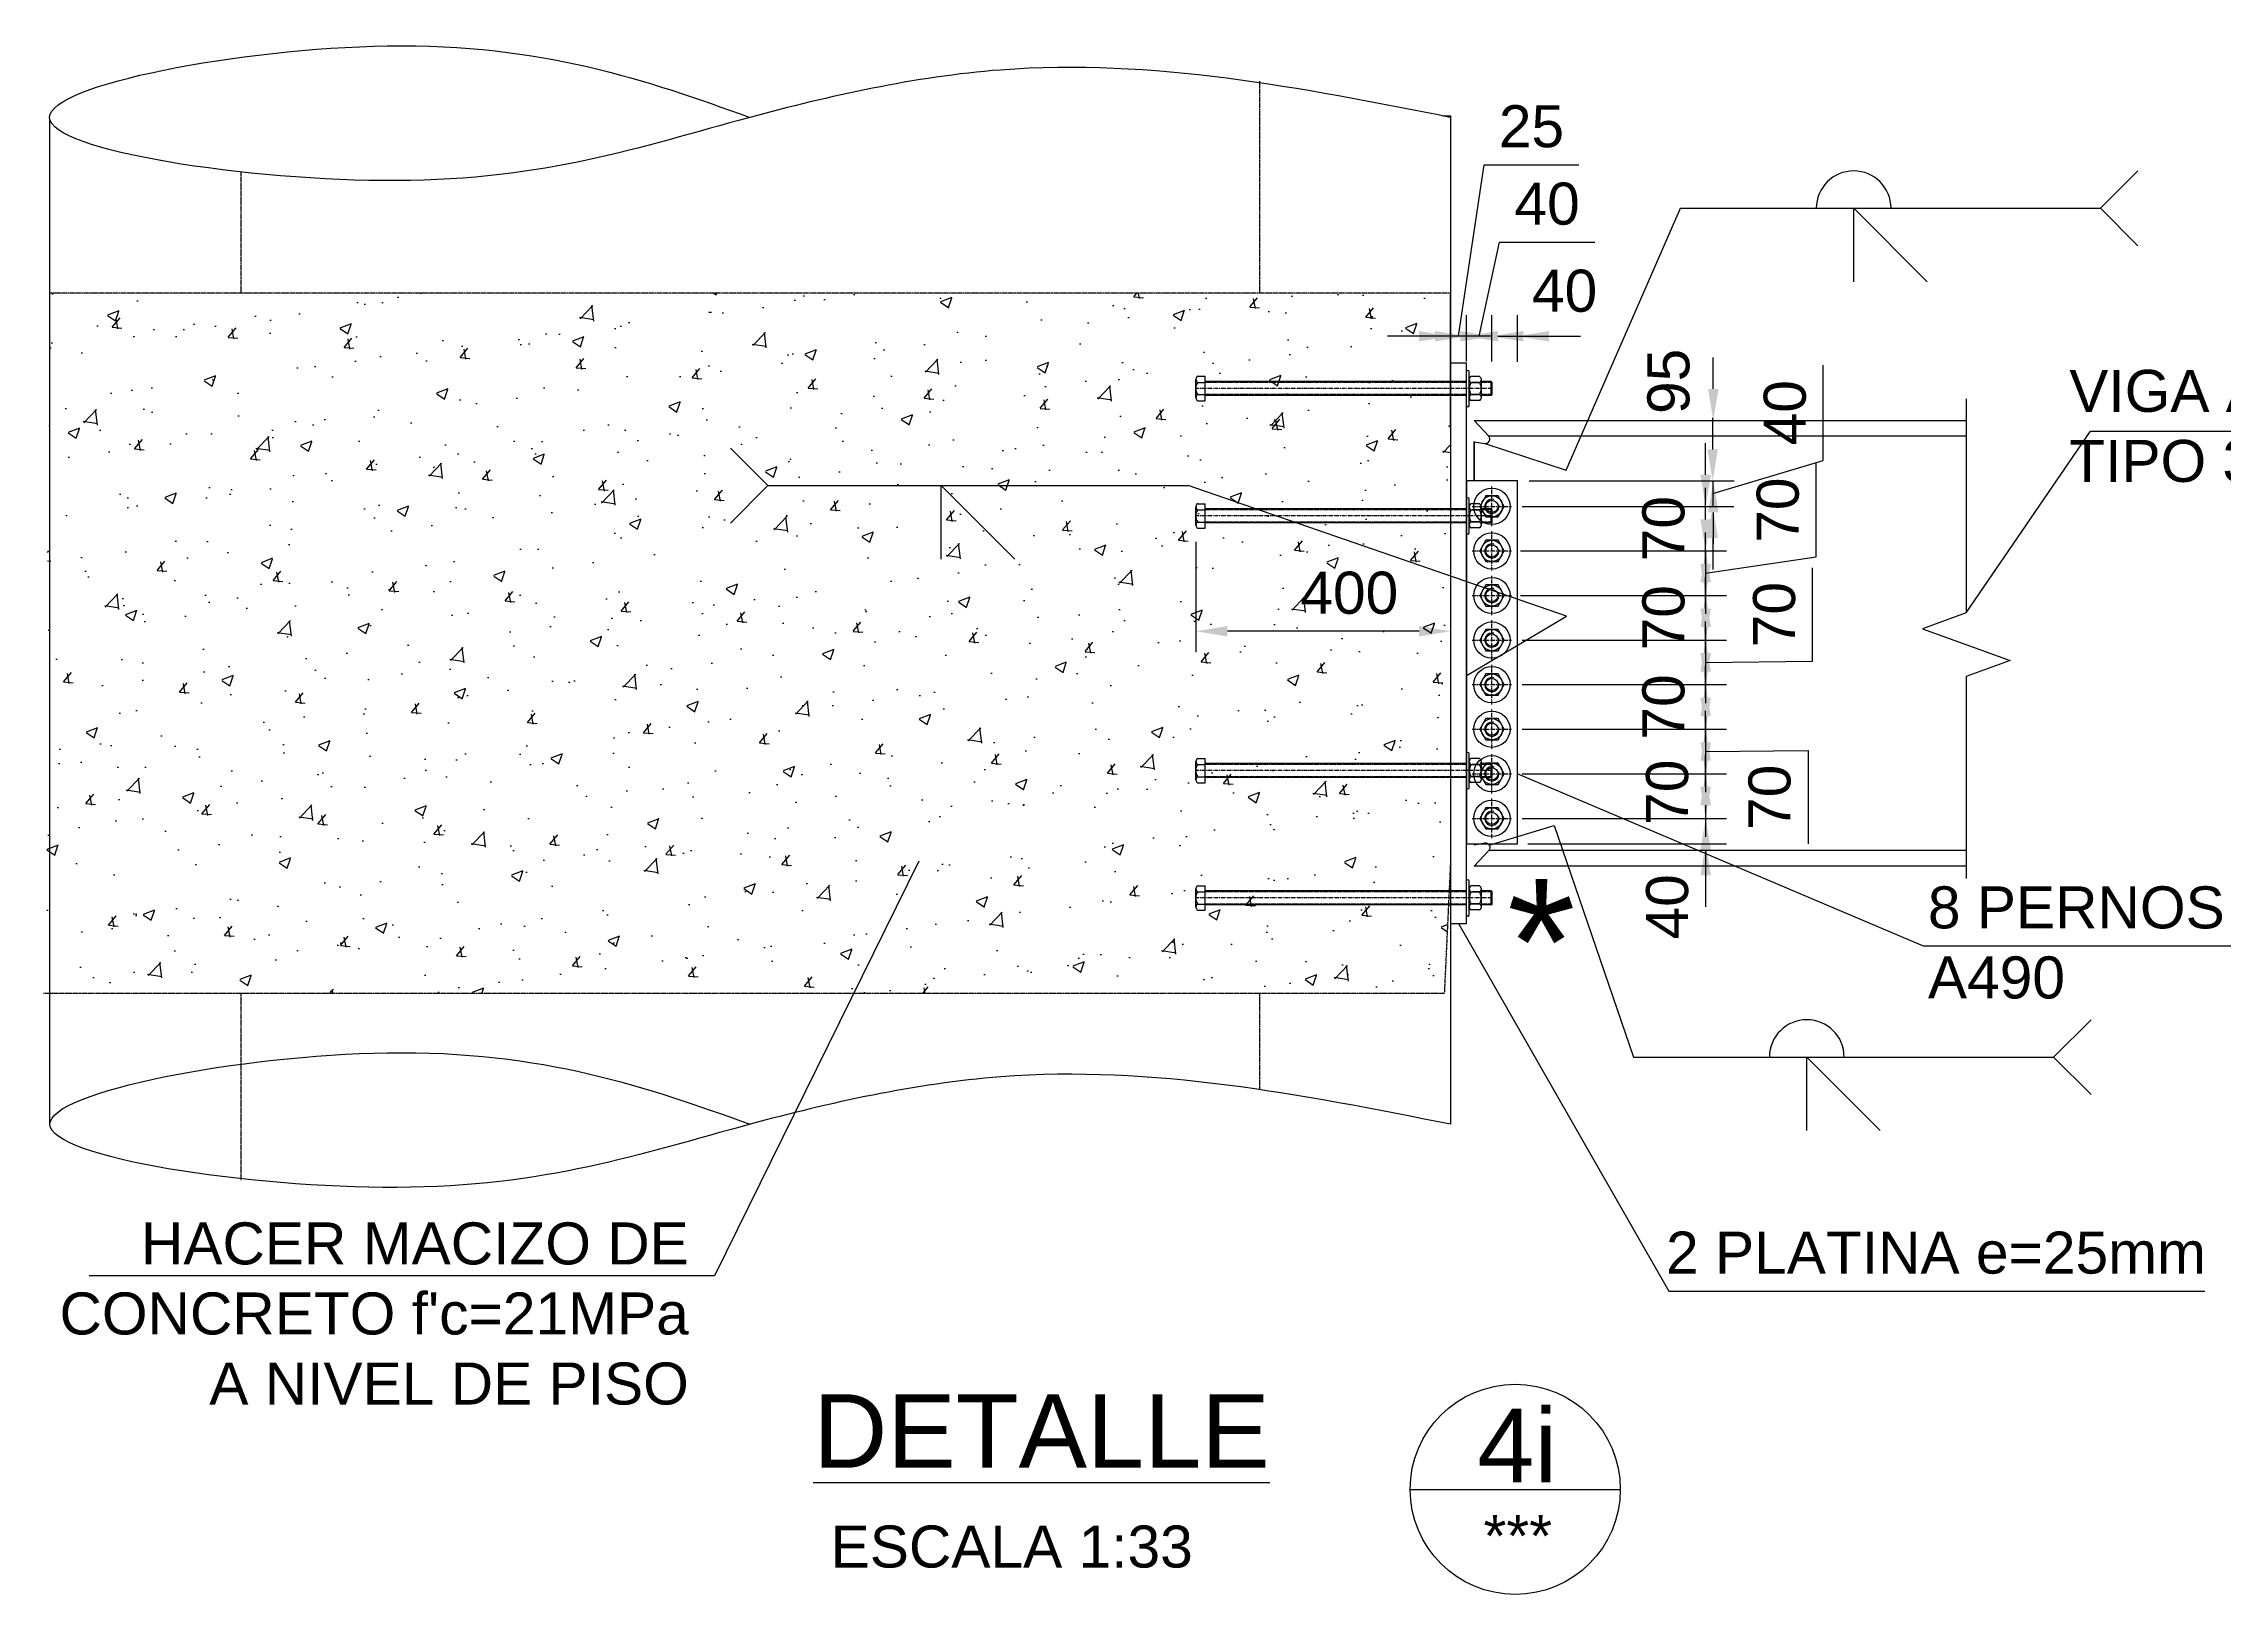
# Model space of a CAD drawing. Header units: millimetres. Extents: x 59135 to 3708801, y -250967 to 196121.
# Drawn here: x 3703358 to 3706783, y 166871 to 169307 of the extents above; entities that cross this region are included whole.
import ezdxf
from ezdxf.enums import TextEntityAlignment as Align

# ---------------------------------------------------------------- set-up
doc = ezdxf.new("R2010")
doc.units = ezdxf.units.MM
doc.header["$LTSCALE"] = 5
doc.header["$PDMODE"] = 3
doc.linetypes.add('CENTER', pattern=[2, 1.25, -0.25, 0.25, -0.25])
doc.linetypes.add('HIDDEN', pattern=[0.375, 0.25, -0.125])
doc.layers.get('Defpoints').update_dxf_attribs({"color": 251})
for name, color, linetype in [('EE-5', 7, 'Continuous'), ('EE-ACHURADOS', 9, 'Continuous'), ('EE-CENTROS', 8, 'CENTER'), ('EE-COLUMNAS CONCRETO', 11, 'Continuous'), ('EE-COTAS', 1, 'Continuous'), ('EE-OCULTAS', 252, 'HIDDEN'), ('EE-OCULTO', 252, 'HIDDEN'), ('EE-PERNOS 7-8', 52, 'Continuous'), ('EE-PLATINA 15', 141, 'Continuous'), ('EE-PLATINA 5-8', 13, 'Continuous'), ('EE-TEXTO 1', 4, 'Continuous'), ('EE-TEXTO 2', 2, 'Continuous'), ('EE-V ARMADA TIPO 3', 41, 'Continuous')]:
    doc.layers.add(name, color=color, linetype=linetype)
doc.styles.add('ARIAL EE', font='arial.ttf')
doc.dimstyles.new('EE 1_STANDAR', dxfattribs={"dimtxt": 2, "dimasz": 1.5, "dimexe": 1, "dimexo": 0.5, "dimgap": 0.8, "dimtad": 1, "dimdec": 0, "dimdsep": 46, "dimtxsty": 'ARIAL EE', "dimcen": 0.09, "dimclrd": 256, "dimclre": 256, "dimclrt": 2, "dimadec": 0, "dimazin": 0, "dimtfac": 1, "dimtdec": 0, "dimtofl": 0, "dimtmove": 1, "dimatfit": 2, "dimfxl": 1, "dimtolj": 1, "dimlwd": -1, "dimlwe": -1, "dimarcsym": 1})

# ---------------------------------------------------------------- blocks, each defined once
blk = doc.blocks.new('TÍTULO DETALLE')
at = {"layer": 'EE-5'}
blk.add_line((17.55, -1.03), (27.55, -1.03), dxfattribs=at)
blk.add_circle((22.55, -1.03), 5, dxfattribs=at)
at = {"layer": 'EE-TEXTO 1', "style": 'ARIAL EE'}
blk.add_attdef('%%UDETALLE', text='', height=3.5, dxfattribs=at).set_placement((0, 0), align=Align.CENTER)
blk.add_attdef('X', text='', height=3.5, dxfattribs=at).set_placement((22.65, 1.06), align=Align.MIDDLE_CENTER)
at = {"layer": 'EE-TEXTO 2', "style": 'ARIAL EE'}
for tag, p in [('SUBTÍTULO1', (-0.58, -4.97)), ('SUBTÍTULO2', (-0.58, -8.28)), ('SUBTÍTULO3', (-0.56, -11.65)), ('ESCALA', (-1.42, -15.07))]:
    blk.add_attdef(tag, text='', height=2, dxfattribs=at).set_placement(p, align=Align.CENTER)
blk.add_attdef('###', text='', height=2, dxfattribs=at).set_placement((22.67, -3.25), align=Align.MIDDLE_CENTER)
blk = doc.blocks.new('T-7-8')
blk.add_lwpolyline([(19.2, 0), (9.6, 16.7), (-9.6, 16.7), (-19.2, 0), (-9.6, -16.7), (9.6, -16.7)], close=True)
for radius in [28.5, 16.7, 9.61]:
    blk.add_circle((0, 0), radius)
blk.add_arc((0, 0), 11.1, 75, 15)
at = {"layer": 'EE-CENTROS'}
for p, q in [((-31, 0), (31, 0)), ((0, -31), (0, 31))]:
    blk.add_line(p, q, dxfattribs=at)
blk = doc.blocks.new('*D1901')
at = {"layer": 'Defpoints', "color": 0, "transparency": 16777216}
for p in [(3705167.6, 168541.1), (3705567.6, 168512.3), (3705167.6, 168383.9)]:
    blk.add_point(p, dxfattribs=at)
at = {"layer": 'EE-COTAS', "transparency": 16777216}
for p, q in [((3705167.6, 168524.6), (3705167.6, 168350.9)), ((3705567.6, 168495.8), (3705567.6, 168350.9)), ((3705518.1, 168383.9), (3705217.1, 168383.9))]:
    blk.add_line(p, q, dxfattribs=at)
for points in [[(3705217.1, 168392.2), (3705217.1, 168375.7), (3705167.6, 168383.9)], [(3705518.1, 168392.2), (3705518.1, 168375.7), (3705567.6, 168383.9)]]:
    blk.add_solid(points, dxfattribs=at)
at = {"layer": 'EE-COTAS', "color": 2, "transparency": 16777216, "insert": (3705408.6, 168444), "char_height": 66, "attachment_point": 5, "style": 'ARIAL EE'}
blk.add_mtext('\\A1;400', dxfattribs=at)
blk = doc.blocks.new('*D1906')
at = {"layer": 'Defpoints', "color": 0, "transparency": 16777216}
for p in [(3705632.6, 168847.2), (3705632.6, 168790.9), (3705672.6, 168790.5)]:
    blk.add_point(p, dxfattribs=at)
at = {"layer": 'EE-COTAS', "transparency": 16777216}
for p, q in [((3705632.6, 168807.4), (3705632.6, 168880.2)), ((3705672.6, 168807), (3705672.6, 168880.2)), ((3705583.1, 168847.2), (3705533.6, 168847.2)), ((3705722.1, 168847.2), (3705771.6, 168847.2))]:
    blk.add_line(p, q, dxfattribs=at)
for points in [[(3705583.1, 168855.5), (3705583.1, 168839), (3705632.6, 168847.2)], [(3705722.1, 168855.5), (3705722.1, 168839), (3705672.6, 168847.2)]]:
    blk.add_solid(points, dxfattribs=at)
at = {"layer": 'EE-COTAS', "color": 2, "transparency": 16777216, "insert": (3705746.8, 168918.3), "char_height": 66, "attachment_point": 5, "style": 'ARIAL EE'}
blk.add_mtext('\\A1;40', dxfattribs=at)
blk = doc.blocks.new('*D1907')
at = {"layer": 'Defpoints', "color": 0, "transparency": 16777216}
for p in [(3705592.6, 168847.2), (3705592.6, 168791.3), (3705632.6, 168790.9)]:
    blk.add_point(p, dxfattribs=at)
at = {"layer": 'EE-COTAS', "transparency": 16777216}
for p, q in [((3705612.6, 168847.2), (3705644.4, 168995)), ((3705644.4, 168995), (3705794.2, 168995)), ((3705592.6, 168807.8), (3705592.6, 168880.2)), ((3705632.6, 168807.4), (3705632.6, 168880.2)), ((3705543.1, 168847.2), (3705493.6, 168847.2)), ((3705632.6, 168847.2), (3705592.6, 168847.2)), ((3705682.1, 168847.2), (3705731.6, 168847.2))]:
    blk.add_line(p, q, dxfattribs=at)
for points in [[(3705543.1, 168855.5), (3705543.1, 168839), (3705592.6, 168847.2)], [(3705682.1, 168855.5), (3705682.1, 168839), (3705632.6, 168847.2)]]:
    blk.add_solid(points, dxfattribs=at)
at = {"layer": 'EE-COTAS', "color": 2, "transparency": 16777216, "insert": (3705719.3, 169055.1), "char_height": 66, "attachment_point": 5, "style": 'ARIAL EE'}
blk.add_mtext('\\A1;40', dxfattribs=at)
blk = doc.blocks.new('*D1908')
at = {"layer": 'Defpoints', "color": 0, "transparency": 16777216}
for p in [(3705567.6, 168847.2), (3705567.6, 168809), (3705592.6, 168805.1)]:
    blk.add_point(p, dxfattribs=at)
at = {"layer": 'EE-COTAS', "transparency": 16777216}
for p, q in [((3705580.1, 168847.2), (3705620.3, 169116.5)), ((3705620.3, 169116.5), (3705769.2, 169116.5)), ((3705567.6, 168825.5), (3705567.6, 168880.2)), ((3705592.6, 168821.6), (3705592.6, 168880.2)), ((3705518.1, 168847.2), (3705468.6, 168847.2)), ((3705592.6, 168847.2), (3705567.6, 168847.2)), ((3705642.1, 168847.2), (3705691.6, 168847.2))]:
    blk.add_line(p, q, dxfattribs=at)
for points in [[(3705518.1, 168855.5), (3705518.1, 168839), (3705567.6, 168847.2)], [(3705642.1, 168855.5), (3705642.1, 168839), (3705592.6, 168847.2)]]:
    blk.add_solid(points, dxfattribs=at)
at = {"layer": 'EE-COTAS', "color": 2, "transparency": 16777216, "insert": (3705694.8, 169176.6), "char_height": 66, "attachment_point": 5, "style": 'ARIAL EE'}
blk.add_mtext('\\A1;25', dxfattribs=at)
blk = doc.blocks.new('*D1909')
at = {"layer": 'Defpoints', "color": 0, "transparency": 16777216}
for p in [(3705674.6, 168715.1), (3705674.6, 168620.1), (3705980.3, 168620.1)]:
    blk.add_point(p, dxfattribs=at)
at = {"layer": 'EE-COTAS', "transparency": 16777216}
for p, q in [((3705980.3, 168764.6), (3705980.3, 168814.1)), ((3705691.1, 168715.1), (3706013.3, 168715.1)), ((3705691.1, 168620.1), (3706013.3, 168620.1)), ((3705980.3, 168570.6), (3705980.3, 168521.1))]:
    blk.add_line(p, q, dxfattribs=at)
for points in [[(3705972.1, 168764.6), (3705988.6, 168764.6), (3705980.3, 168715.1)], [(3705972.1, 168570.6), (3705988.6, 168570.6), (3705980.3, 168620.1)]]:
    blk.add_solid(points, dxfattribs=at)
at = {"layer": 'EE-COTAS', "color": 2, "transparency": 16777216, "insert": (3705910.2, 168776.4), "char_height": 66, "attachment_point": 5, "rotation": 90, "style": 'ARIAL EE'}
blk.add_mtext('\\A1;95', dxfattribs=at)
blk = doc.blocks.new('*D1910')
at = {"layer": 'Defpoints', "color": 0, "transparency": 16777216}
for p in [(3705674.6, 168620.1), (3705663.5, 168580.1), (3705979.4, 168580.1)]:
    blk.add_point(p, dxfattribs=at)
at = {"layer": 'EE-COTAS', "transparency": 16777216}
for p, q in [((3706153, 168652.2), (3706153, 168802)), ((3705979.4, 168669.6), (3705979.4, 168719.1)), ((3705979.4, 168600.1), (3706153, 168652.2)), ((3705691.1, 168620.1), (3706012.4, 168620.1)), ((3705979.4, 168620.1), (3705979.4, 168580.1)), ((3705680, 168580.1), (3706012.4, 168580.1)), ((3705979.4, 168530.6), (3705979.4, 168481.1))]:
    blk.add_line(p, q, dxfattribs=at)
for points in [[(3705971.1, 168669.6), (3705987.6, 168669.6), (3705979.4, 168620.1)], [(3705971.1, 168530.6), (3705987.6, 168530.6), (3705979.4, 168580.1)]]:
    blk.add_solid(points, dxfattribs=at)
at = {"layer": 'EE-COTAS', "color": 2, "transparency": 16777216, "insert": (3706093, 168727.1), "char_height": 66, "attachment_point": 5, "rotation": 90, "style": 'ARIAL EE'}
blk.add_mtext('\\A1;40', dxfattribs=at)
blk = doc.blocks.new('*D1911')
at = {"layer": 'Defpoints', "color": 0, "transparency": 16777216}
for p in [(3705663.5, 168580.1), (3705661.1, 168510.1), (3705968.3, 168510.1)]:
    blk.add_point(p, dxfattribs=at)
at = {"layer": 'EE-COTAS', "transparency": 16777216}
for p, q in [((3705968.3, 168629.6), (3705968.3, 168679.1)), ((3705680, 168580.1), (3706001.3, 168580.1)), ((3705677.6, 168510.1), (3706001.3, 168510.1)), ((3705968.3, 168460.6), (3705968.3, 168411.1))]:
    blk.add_line(p, q, dxfattribs=at)
for points in [[(3705960.1, 168629.6), (3705976.6, 168629.6), (3705968.3, 168580.1)], [(3705960.1, 168460.6), (3705976.6, 168460.6), (3705968.3, 168510.1)]]:
    blk.add_solid(points, dxfattribs=at)
at = {"layer": 'EE-COTAS', "color": 2, "transparency": 16777216, "insert": (3705902.4, 168545.1), "char_height": 66, "attachment_point": 5, "rotation": 90, "style": 'ARIAL EE'}
blk.add_mtext('\\A1;70', dxfattribs=at)
blk = doc.blocks.new('*D1912')
at = {"layer": 'Defpoints', "color": 0, "transparency": 16777216}
for p in [(3705661.1, 168510.1), (3705661.1, 168440.1), (3705968.3, 168440.1)]:
    blk.add_point(p, dxfattribs=at)
at = {"layer": 'EE-COTAS', "transparency": 16777216}
for p, q in [((3706142, 168500.8), (3706142, 168647.4)), ((3705968.3, 168559.6), (3705968.3, 168609.1)), ((3705677.6, 168510.1), (3706001.3, 168510.1)), ((3705968.3, 168510.1), (3705968.3, 168440.1)), ((3705968.3, 168475.1), (3706142, 168500.8)), ((3705677.6, 168440.1), (3706001.3, 168440.1)), ((3705968.3, 168390.6), (3705968.3, 168341.1))]:
    blk.add_line(p, q, dxfattribs=at)
for points in [[(3705960.1, 168559.6), (3705976.6, 168559.6), (3705968.3, 168510.1)], [(3705960.1, 168390.6), (3705976.6, 168390.6), (3705968.3, 168440.1)]]:
    blk.add_solid(points, dxfattribs=at)
at = {"layer": 'EE-COTAS', "color": 2, "transparency": 16777216, "insert": (3706081.9, 168574.1), "char_height": 66, "attachment_point": 5, "rotation": 90, "style": 'ARIAL EE'}
blk.add_mtext('\\A1;70', dxfattribs=at)
blk = doc.blocks.new('*D1913')
at = {"layer": 'Defpoints', "color": 0, "transparency": 16777216}
for p in [(3705661.1, 168440.1), (3705663.5, 168370.1), (3705968.3, 168370.1)]:
    blk.add_point(p, dxfattribs=at)
at = {"layer": 'EE-COTAS', "transparency": 16777216}
for p, q in [((3705968.3, 168489.6), (3705968.3, 168539.1)), ((3705677.6, 168440.1), (3706001.3, 168440.1)), ((3705680, 168370.1), (3706001.3, 168370.1)), ((3705968.3, 168320.6), (3705968.3, 168271.1))]:
    blk.add_line(p, q, dxfattribs=at)
for points in [[(3705960.1, 168489.6), (3705976.6, 168489.6), (3705968.3, 168440.1)], [(3705960.1, 168320.6), (3705976.6, 168320.6), (3705968.3, 168370.1)]]:
    blk.add_solid(points, dxfattribs=at)
at = {"layer": 'EE-COTAS', "color": 2, "transparency": 16777216, "insert": (3705902.4, 168405.1), "char_height": 66, "attachment_point": 5, "rotation": 90, "style": 'ARIAL EE'}
blk.add_mtext('\\A1;70', dxfattribs=at)
blk = doc.blocks.new('*D1914')
at = {"layer": 'Defpoints', "color": 0, "transparency": 16777216}
for p in [(3705663.5, 168370.1), (3705663.5, 168300.1), (3705968.3, 168300.1)]:
    blk.add_point(p, dxfattribs=at)
at = {"layer": 'EE-COTAS', "transparency": 16777216}
for p, q in [((3705968.3, 168419.6), (3705968.3, 168469.1)), ((3706136.4, 168336.8), (3706136.4, 168483.4)), ((3705680, 168370.1), (3706001.3, 168370.1)), ((3705968.3, 168370.1), (3705968.3, 168300.1)), ((3705968.3, 168335.1), (3706136.4, 168336.8)), ((3705680, 168300.1), (3706001.3, 168300.1)), ((3705968.3, 168250.6), (3705968.3, 168201.1))]:
    blk.add_line(p, q, dxfattribs=at)
for points in [[(3705960.1, 168419.6), (3705976.6, 168419.6), (3705968.3, 168370.1)], [(3705960.1, 168250.6), (3705976.6, 168250.6), (3705968.3, 168300.1)]]:
    blk.add_solid(points, dxfattribs=at)
at = {"layer": 'EE-COTAS', "color": 2, "transparency": 16777216, "insert": (3706076.3, 168410.1), "char_height": 66, "attachment_point": 5, "rotation": 90, "style": 'ARIAL EE'}
blk.add_mtext('\\A1;70', dxfattribs=at)
blk = doc.blocks.new('*D1915')
at = {"layer": 'Defpoints', "color": 0, "transparency": 16777216}
for p in [(3705663.5, 168300.1), (3705663.5, 168230.1), (3705968.3, 168230.1)]:
    blk.add_point(p, dxfattribs=at)
at = {"layer": 'EE-COTAS', "transparency": 16777216}
for p, q in [((3705968.3, 168349.6), (3705968.3, 168399.1)), ((3705680, 168300.1), (3706001.3, 168300.1)), ((3705680, 168230.1), (3706001.3, 168230.1)), ((3705968.3, 168180.6), (3705968.3, 168131.1))]:
    blk.add_line(p, q, dxfattribs=at)
for points in [[(3705960.1, 168349.6), (3705976.6, 168349.6), (3705968.3, 168300.1)], [(3705960.1, 168180.6), (3705976.6, 168180.6), (3705968.3, 168230.1)]]:
    blk.add_solid(points, dxfattribs=at)
at = {"layer": 'EE-COTAS', "color": 2, "transparency": 16777216, "insert": (3705902.4, 168265.1), "char_height": 66, "attachment_point": 5, "rotation": 90, "style": 'ARIAL EE'}
blk.add_mtext('\\A1;70', dxfattribs=at)
blk = doc.blocks.new('*D1916')
at = {"layer": 'Defpoints', "color": 0, "transparency": 16777216}
for p in [(3705663.5, 168230.1), (3705663.5, 168160.1), (3705968.3, 168160.1)]:
    blk.add_point(p, dxfattribs=at)
at = {"layer": 'EE-COTAS', "transparency": 16777216}
for p, q in [((3705968.3, 168279.6), (3705968.3, 168329.1)), ((3705680, 168230.1), (3706001.3, 168230.1)), ((3705968.3, 168230.1), (3705968.3, 168160.1)), ((3705968.3, 168195.1), (3706129.1, 168196.4)), ((3706129.1, 168196.4), (3706129.1, 168049.9)), ((3705680, 168160.1), (3706001.3, 168160.1)), ((3705968.3, 168110.6), (3705968.3, 168061.1))]:
    blk.add_line(p, q, dxfattribs=at)
for points in [[(3705960.1, 168279.6), (3705976.6, 168279.6), (3705968.3, 168230.1)], [(3705960.1, 168110.6), (3705976.6, 168110.6), (3705968.3, 168160.1)]]:
    blk.add_solid(points, dxfattribs=at)
at = {"layer": 'EE-COTAS', "color": 2, "transparency": 16777216, "insert": (3706069, 168123.1), "char_height": 66, "attachment_point": 5, "rotation": 90, "style": 'ARIAL EE'}
blk.add_mtext('\\A1;70', dxfattribs=at)
blk = doc.blocks.new('*D1917')
at = {"layer": 'Defpoints', "color": 0, "transparency": 16777216}
for p in [(3705663.5, 168160.1), (3705663.5, 168090.1), (3705968.3, 168090.1)]:
    blk.add_point(p, dxfattribs=at)
at = {"layer": 'EE-COTAS', "transparency": 16777216}
for p, q in [((3705968.3, 168209.6), (3705968.3, 168259.1)), ((3705680, 168160.1), (3706001.3, 168160.1)), ((3705680, 168090.1), (3706001.3, 168090.1)), ((3705968.3, 168040.6), (3705968.3, 167991.1))]:
    blk.add_line(p, q, dxfattribs=at)
for points in [[(3705960.1, 168209.6), (3705976.6, 168209.6), (3705968.3, 168160.1)], [(3705960.1, 168040.6), (3705976.6, 168040.6), (3705968.3, 168090.1)]]:
    blk.add_solid(points, dxfattribs=at)
at = {"layer": 'EE-COTAS', "color": 2, "transparency": 16777216, "insert": (3705908.2, 168131.1), "char_height": 66, "attachment_point": 5, "rotation": 90, "style": 'ARIAL EE'}
blk.add_mtext('\\A1;70', dxfattribs=at)
blk = doc.blocks.new('*D1918')
at = {"layer": 'Defpoints', "color": 0, "transparency": 16777216}
for p in [(3705663.5, 168090.1), (3705672.6, 168050.1), (3705968.3, 168050.1)]:
    blk.add_point(p, dxfattribs=at)
at = {"layer": 'EE-COTAS', "transparency": 16777216}
for p, q in [((3705968.3, 168139.6), (3705968.3, 168189.1)), ((3705680, 168090.1), (3706001.3, 168090.1)), ((3705689.1, 168050.1), (3706001.3, 168050.1)), ((3705968.3, 168000.6), (3705968.3, 167951.1))]:
    blk.add_line(p, q, dxfattribs=at)
for points in [[(3705960.1, 168139.6), (3705976.6, 168139.6), (3705968.3, 168090.1)], [(3705960.1, 168000.6), (3705976.6, 168000.6), (3705968.3, 168050.1)]]:
    blk.add_solid(points, dxfattribs=at)
at = {"layer": 'EE-COTAS', "color": 2, "transparency": 16777216, "insert": (3705908.2, 167951.1), "char_height": 66, "attachment_point": 5, "rotation": 90, "style": 'ARIAL EE'}
blk.add_mtext('\\A1;40', dxfattribs=at)
blk = doc.blocks.new('AWS-BEVE')
for p, q in [((0, 0), (20, 0)), ((8.25, 0), (11.75, -3.5)), ((8.25, -3.5), (8.25, 0))]:
    blk.add_line(p, q)
at = {"layer": 'EE-TEXTO 2', "style": 'ARIAL EE', "flags": 12}
blk.add_attdef('VALOR_SOLDADURA', text='', height=2, dxfattribs=at).set_placement((8.03, -2.7), align=Align.RIGHT)
for tag, p in [('DE-TANTO-CADA-TANTO', (12.6, -2.86)), ('INDICACION_ANGULO', (9.18, -6.51))]:
    blk.add_attdef(tag, p, '', height=2, dxfattribs=at)
blk = doc.blocks.new('OBSERVACION')
for q in [(1.78, 1.78), (1.78, -1.78)]:
    blk.add_line((0, 0), q)
at = {"layer": 'EE-TEXTO 2', "style": 'ARIAL EE', "flags": 4}
blk.add_attdef('OBSERVACION', (2.3, -1.07), '', height=2, dxfattribs=at)
blk = doc.blocks.new('PASO DE RATON-A')
blk.add_lwpolyline([(17.3, -10.7), (3.5, -0.6, -0.616735), (7.6, 12.4), (41.6, 12.4)], format="xyb")
blk = doc.blocks.new('*U1692')
for p, q in [((-19.2, 422), (-19.2, 410.3)), ((-14.4, 425), (14.4, 425)), ((-9.6, 422), (-9.6, 410.3)), ((9.6, 422), (9.6, 410.3)), ((19.2, 422), (19.2, 410.3)), ((-19.2, 410.3), (19.2, 410.3)), ((-11.1, 0), (-11.1, 410.3)), ((11.1, 0), (11.1, 410.3)), ((-26.6, 0), (26.6, 0)), ((-28.6, -2.4), (-28.6, -2)), ((-26.6, -4.4), (26.6, -4.4)), ((-18.9, -20.5), (-18.9, -7.3)), ((-14.1, -23.4), (14.1, -23.4)), ((-11.1, -38.8), (-11.1, -23.4)), ((-9.4, -7.3), (-9.4, -20.5)), ((-9.4, -20.5), (-9.4, -9)), ((9.4, -7.3), (9.4, -20.5)), ((9.4, -20.5), (9.4, -9)), ((11.1, -38.8), (11.1, -23.4)), ((18.9, -20.5), (18.9, -7.3)), ((28.6, -2.4), (28.6, -2)), ((-11.1, -38.8), (-9.6, -40.3)), ((-11.1, -38.8), (11.1, -38.8)), ((-9.6, -40.3), (9.6, -40.3)), ((11.1, -38.8), (9.6, -40.3))]:
    blk.add_line(p, q)
for centre, radius, start, end in [((-14.4, 419.6), 5.36, 26.1162, 153.8838), ((0, 408.1), 16.9, 55.3723, 124.6277), ((14.4, 419.6), 5.36, 26.1162, 153.8838), ((-26.6, -2), 2, 90, 180), ((26.6, -2), 2, 0, 90), ((-26.6, -2.4), 2, 180, 270), ((-14.1, -9.6), 5.25, 26.1162, 153.8838), ((-14.1, -18.2), 5.25, 206.1162, 333.8838), ((0, -21), 16.6, 55.3723, 124.6277), ((0, -6.8), 16.6, 235.3723, 304.6277), ((14.1, -9.6), 5.25, 26.1162, 153.8838), ((14.1, -18.2), 5.25, 206.1162, 333.8838), ((26.6, -2.4), 2, 270, 0)]:
    blk.add_arc(centre, radius, start, end)
at = {"layer": 'EE-CENTROS'}
blk.add_line((0, -40.3), (0, 425), dxfattribs=at)
at = {"layer": 'EE-OCULTAS'}
for p, q in [((-9.6, 0), (-9.6, 410.3)), ((9.6, 0), (9.6, 410.3)), ((-9.6, -40.3), (-9.6, -23.4)), ((9.6, -40.3), (9.6, -23.4))]:
    blk.add_line(p, q, dxfattribs=at)

msp = doc.modelspace()

# ---------------------------------------------------------------- hatches: boundary and pattern name
at = {"layer": 'EE-ACHURADOS'}
h = msp.add_hatch(dxfattribs=at)
h.set_pattern_fill('AR-CONC', color=256)
h.set_pattern_definition([(50, (1371940.1, -17201.52), (182.184669, -15.939086), [19.05, -209.55]), (355, (1371940.1, -17201.52), (-35.243421, 191.056845), [15.24, -167.640584]), (100.451445, (1371955.28, -17202.85), (146.941247, 175.117752), [16.190009, -178.090245]), (46.1842, (1371940.1, -17150.72), (271.07904, -42.042328), [28.575, -314.325]), (96.635558, (1371962.69, -17154.22), (237.404134, 247.426125), [24.285023, -267.135608]), (351.184151, (1371940.1, -17150.72), (237.404134, 247.426125), [22.859967, -251.459732]), (21, (1371965.5, -17163.42), (151.614391, -102.265198), [19.05, -209.55]), (326, (1371965.5, -17163.42), (61.802028, 184.187966), [15.24, -167.64]), (71.451445, (1371978.13, -17171.94), (213.416419, 81.922769), [16.190009, -178.089938]), (37.5, (1371940.1, -17201.52), (3.0886033, 84.5550389), [0, -165.608, 0, -170.18, 0, -168.275]), (7.5, (1371940.1, -17201.52), (66.8196625, 100.1805748), [0, -97.028, 0, -161.798, 0, -64.135]), (327.5, (1371883.455, -17201.52), (135.5905952, -5.728744), [0, -63.5, 0, -198.12, 0, -262.89]), (317.5, (1371858.05, -17201.52), (148.1291814, 25.426491), [0, -82.55, 0, -131.572, 0, -186.69])])
edge = h.paths.add_edge_path()
edge.add_line((3705567.6, 168653.3), (3705279.8, 168653.3))
edge.add_line((3705279.8, 168653.3), (3705270.4, 168654.9))
edge.add_arc((3705271.7, 168650.9), 4.17, 107.9379, 180)
edge.add_line((3705267.6, 168650.9), (3705267.6, 168662.8))
edge.add_line((3705267.6, 168662.8), (3705567.6, 168662.8))
edge.add_line((3705567.6, 168662.8), (3705567.6, 168915.1))
edge.add_line((3705567.6, 168915.1), (3703367.6, 168915.1))
edge.add_line((3703367.6, 168915.1), (3703357.8, 167815.1))
edge.add_line((3703357.8, 167815.1), (3705557.8, 167815.1))
edge.add_line((3705557.8, 167815.1), (3705567.6, 168053.3))
edge.add_line((3705567.6, 168053.3), (3705279.8, 168053.3))
edge.add_line((3705279.8, 168053.3), (3705279.8, 168054.9))
edge.add_line((3705279.8, 168054.9), (3705270.4, 168054.9))
edge.add_arc((3705271.7, 168050.9), 4.17, 107.9379, 180)
edge.add_line((3705267.6, 168050.9), (3705267.6, 168062.8))
edge.add_line((3705267.6, 168062.8), (3705567.6, 168062.8))
edge.add_line((3705567.6, 168062.8), (3705567.6, 168355.6))
edge.add_line((3705567.6, 168355.6), (3705279.8, 168355.6))
edge.add_line((3705279.8, 168355.6), (3705279.8, 168357.2))
edge.add_line((3705279.8, 168357.2), (3705270.4, 168357.2))
edge.add_arc((3705271.7, 168353.2), 4.17, 107.9379, 180)
edge.add_line((3705267.6, 168353.2), (3705267.6, 168365.1))
edge.add_line((3705267.6, 168365.1), (3705567.6, 168365.1))
edge.add_line((3705567.6, 168365.1), (3705567.6, 168653.3))

# ---------------------------------------------------------------- linework, layer by layer
at = {"layer": 'EE-COLUMNAS CONCRETO'}
for points in [[(3703367.6, 167609.7), (3703367.6, 169188.5)], [(3705554.9, 169193.5), (3705567.6, 169193.5), (3705567.6, 167609.7)]]:
    msp.add_lwpolyline(points, dxfattribs=at)
for points in [[(3705567.3, 169191), (3704860.8, 169265.4), (3704467.3, 169191), (3703912.5, 169091.7), (3703367.3, 169191), (3703897.4, 169303.2), (3704467.3, 169191)], [(3705567.6, 167609.7), (3704861.1, 167684.1), (3704467.6, 167609.7), (3703912.7, 167510.4), (3703367.6, 167609.7), (3703897.6, 167721.9), (3704467.6, 167609.7)]]:
    msp.add_spline(points, degree=3, dxfattribs=at)
at = {"layer": 'EE-COTAS', "linetype": 'Continuous'}
msp.add_lwpolyline([(3706377.7, 168749), (3706377.7, 168412.8), (3706309.1, 168387.8), (3706446.4, 168337.8), (3706377.7, 168312.8), (3706377.7, 167995.5)], dxfattribs=at)
at = {"layer": 'EE-COTAS'}
for centre in [(3706200.8, 169048.2), (3706127.2, 167715.1)]:
    msp.add_arc(centre, 58.7, 0, 180, dxfattribs=at)
at = {"layer": 'EE-OCULTO'}
for p, q in [((3705267.6, 169247.8), (3705267.6, 168915.1)), ((3703667.6, 169105.3), (3703667.6, 168915.1)), ((3703667.6, 167815.1), (3703667.6, 167521.6)), ((3705267.6, 167815.1), (3705267.6, 167664.1))]:
    msp.add_line(p, q, dxfattribs=at)
for points in [[(3705567.6, 168702.8), (3705567.6, 168915.1), (3703367.6, 168915.1)], [(3705567.6, 168022.8), (3705557.8, 167815.1), (3703357.8, 167815.1)]]:
    msp.add_lwpolyline(points, dxfattribs=at)
at = {"layer": 'EE-PLATINA 15'}
msp.add_lwpolyline([(3705567.6, 167925.1), (3705592.6, 167925.1), (3705592.6, 168805.1), (3705567.6, 168805.1)], close=True, dxfattribs=at)
at = {"layer": 'EE-PLATINA 5-8'}
msp.add_lwpolyline([(3705592.6, 168050.1), (3705672.6, 168050.1), (3705672.6, 168620.1), (3705592.6, 168620.1)], close=True, dxfattribs=at)
at = {"layer": 'EE-V ARMADA TIPO 3'}
for points in [[(3705604.6, 168715.1), (3706377.7, 168715.1)], [(3705604.6, 168620.1), (3705604.6, 168681.8)], [(3705604.6, 168681.8), (3705604.6, 168620.1)], [(3706377.7, 168690.1), (3705628.3, 168690.1)], [(3705604.6, 168050.1), (3705604.6, 168048.6)], [(3706377.7, 168015.1), (3705604.6, 168015.1)], [(3705628.3, 168040.1), (3706377.7, 168040.1)]]:
    msp.add_lwpolyline(points, dxfattribs=at)

# ---------------------------------------------------------------- block references
at = {"layer": 'EE-COTAS', "yscale": 33, "zscale": 33}
for name, p, xscale in [('OBSERVACION', (3706588.6, 169048.2), 33), ('AWS-BEVE', (3705928.6, 169048.2), 33), ('OBSERVACION', (3704495.5, 168612.6), -33), ('AWS-BEVE', (3704495.5, 168612.6), 33), ('OBSERVACION', (3706514.9, 167715.1), 33), ('AWS-BEVE', (3705854.9, 167715.1), 33)]:
    msp.add_blockref(name, p, dxfattribs=dict(at, xscale=xscale))
at = {"layer": 'EE-COTAS'}
ref = msp.add_blockref('TÍTULO DETALLE', (3704925.1, 167070.2), dxfattribs=dict(at, xscale=33, yscale=33, zscale=33))
ref.add_attrib('ESCALA', 'ESCALA 1:33', dxfattribs={"layer": 'EE-TEXTO 2', "height": 66, "style": 'ARIAL EE'}).set_placement((3704878.4, 166913.4), align=Align.CENTER)
ref.add_attrib('%%UDETALLE', '%%UDETALLE', dxfattribs={"layer": 'EE-TEXTO 1', "height": 115.5, "style": 'ARIAL EE'}).set_placement((3704925.1, 167070.2), align=Align.CENTER)
ref.add_attrib('###', '***', dxfattribs={"layer": 'EE-TEXTO 2', "height": 66, "style": 'ARIAL EE'}).set_placement((3705673.2, 166963.1), align=Align.MIDDLE_CENTER)
ref.add_attrib('X', '4i', dxfattribs={"layer": 'EE-TEXTO 1', "height": 115.5, "style": 'ARIAL EE'}).set_placement((3705672.4, 167105.1), align=Align.MIDDLE_CENTER)
at = {"layer": 'EE-PERNOS 7-8', "rotation": 90}
for p in [(3705592.6, 168765.1), (3705592.6, 168565.1), (3705592.6, 168165.1), (3705592.6, 167965.1)]:
    msp.add_blockref('*U1692', p, dxfattribs=at)
at = {"layer": 'EE-PERNOS 7-8'}
for p in [(3705632.6, 168580.1), (3705632.6, 168510.1), (3705632.6, 168440.1), (3705632.6, 168370.1), (3705632.6, 168300.1), (3705632.6, 168230.1), (3705632.6, 168160.1), (3705632.6, 168090.1)]:
    msp.add_blockref('T-7-8', p, dxfattribs=at)
at = {"layer": 'EE-V ARMADA TIPO 3', "xscale": -1, "rotation": 313.6372186564047}
msp.add_blockref('PASO DE RATON-A', (3705624.3, 168676.5), dxfattribs=at)
at = {"layer": 'EE-V ARMADA TIPO 3', "rotation": 226.3627813435953}
msp.add_blockref('PASO DE RATON-A', (3705624.3, 168053.8), dxfattribs=at)

# ---------------------------------------------------------------- texts
at = {"layer": 'EE-COTAS', "color": 2, "char_height": 66, "style": 'ARIAL EE'}
for s, insert, width, attachment_point in [('VIGA ARMADA TIPO 3', (3706539.4, 168617.5), 763.843, 7), ('8 PERNOS %%C 7/8" A490', (3706317.4, 167806.3), 762.188, 7), ("HACER MACIZO DE CONCRETO f'c=21MPa A NIVEL DE PISO", (3704371.2, 167168.5), 1011.997, 9), ('2 PLATINA e=25mm', (3705906.1, 167374.1), 940.467, 7)]:
    msp.add_mtext(s, dxfattribs=dict(at, insert=insert, width=width, attachment_point=attachment_point))
at = {"layer": 'EE-TEXTO 2', "color": 2, "insert": (3705656.3, 167796.9), "char_height": 198, "width": 782.831, "attachment_point": 7, "style": 'ARIAL EE'}
msp.add_mtext('*', dxfattribs=at)

# ---------------------------------------------------------------- dimensions: what is measured, and where the dimension line sits
at = {"layer": 'EE-COTAS'}
for base, p1, p2, picture, middle in [((3705567.6, 168847.2), (3705592.6, 168805.1), (3705567.6, 168809), '*D1908', (3705646.7, 169116.5)), ((3705592.6, 168847.2), (3705632.6, 168790.9), (3705592.6, 168791.3), '*D1907', (3705670.8, 168995)), ((3705632.6, 168847.2), (3705672.6, 168790.5), (3705632.6, 168790.9), '*D1906', (3705746.8, 168858.2)), ((3705167.6, 168383.9), (3705567.6, 168512.3), (3705167.6, 168541.1), '*D1901', (3705408.6, 168383.9))]:
    dim = msp.add_linear_dim(base=base, p1=p1, p2=p2, dimstyle='EE 1_STANDAR', dxfattribs=at)
    dim.commit()
    dim.dimension.update_dxf_attribs({"geometry": picture, "text_midpoint": middle, "dimtype": 160})
dim = msp.add_linear_dim(base=(3705979.4, 168580.1), p1=(3705674.6, 168620.1), p2=(3705663.5, 168580.1), angle=90, dimstyle='EE 1_STANDAR', dxfattribs=at)
dim.commit()
dim.dimension.update_dxf_attribs({"geometry": '*D1910', "text_midpoint": (3706093, 168678.6)})
for base, p1, p2, picture, middle in [((3705980.3, 168620.1), (3705674.6, 168715.1), (3705674.6, 168620.1), '*D1909', (3705970.3, 168776.4)), ((3705968.3, 168510.1), (3705663.5, 168580.1), (3705661.1, 168510.1), '*D1911', (3705962.5, 168545.1)), ((3705968.3, 168440.1), (3705661.1, 168510.1), (3705661.1, 168440.1), '*D1912', (3706142, 168527.2)), ((3705968.3, 168370.1), (3705661.1, 168440.1), (3705663.5, 168370.1), '*D1913', (3705962.5, 168405.1)), ((3705968.3, 168300.1), (3705663.5, 168370.1), (3705663.5, 168300.1), '*D1914', (3706136.4, 168363.2)), ((3705968.3, 168230.1), (3705663.5, 168300.1), (3705663.5, 168230.1), '*D1915', (3705962.5, 168265.1)), ((3705968.3, 168160.1), (3705663.5, 168230.1), (3705663.5, 168160.1), '*D1916', (3706129.1, 168170)), ((3705968.3, 168090.1), (3705663.5, 168160.1), (3705663.5, 168090.1), '*D1917', (3705968.3, 168131.1)), ((3705968.3, 168050.1), (3705663.5, 168090.1), (3705672.6, 168050.1), '*D1918', (3705968.3, 167951.1))]:
    dim = msp.add_linear_dim(base=base, p1=p1, p2=p2, angle=90, dimstyle='EE 1_STANDAR', dxfattribs=at)
    dim.commit()
    dim.dimension.update_dxf_attribs({"geometry": picture, "text_midpoint": middle, "dimtype": 160})

# ---------------------------------------------------------------- leaders
for points in [[(3705621.4, 168678.7), (3705749.3, 168637), (3705928.6, 169048.2)], [(3705593.9, 168315.1), (3705749.8, 168407.5), (3705155.5, 168612.6)], [(3705628.4, 168047.7), (3705730.4, 168079.1), (3705854.9, 167715.1)]]:
    msp.add_leader(points, dimstyle='EE 1_STANDAR', override={"dimscale": 0, "dimgap": 0.8, "dimtad": 1}, dxfattribs=at)
at = {"layer": 'EE-COTAS', "annotation_type": 0, "has_hookline": 1}
for points, hookline_direction, text_width in [([(3706377.7, 168412.8), (3706573, 168698), (3706574.5, 168698)], 0, 640.1), ([(3705673.1, 168160.1), (3706309.9, 167889.8), (3706311.4, 167889.8)], 0, 742.1), ([(3704732.6, 168022.8), (3704411.7, 167371.6), (3704410.2, 167371.6)], 1, 980), ([(3705580.1, 167925.1), (3705910.5, 167347.7), (3705912, 167347.7)], 0, 839.5)]:
    msp.add_leader(points, dimstyle='EE 1_STANDAR', override={"dimscale": 0, "dimgap": 0.8, "dimtad": 1}, dxfattribs=dict(at, hookline_direction=hookline_direction, text_width=text_width))

doc.saveas('drawing.dxf')
